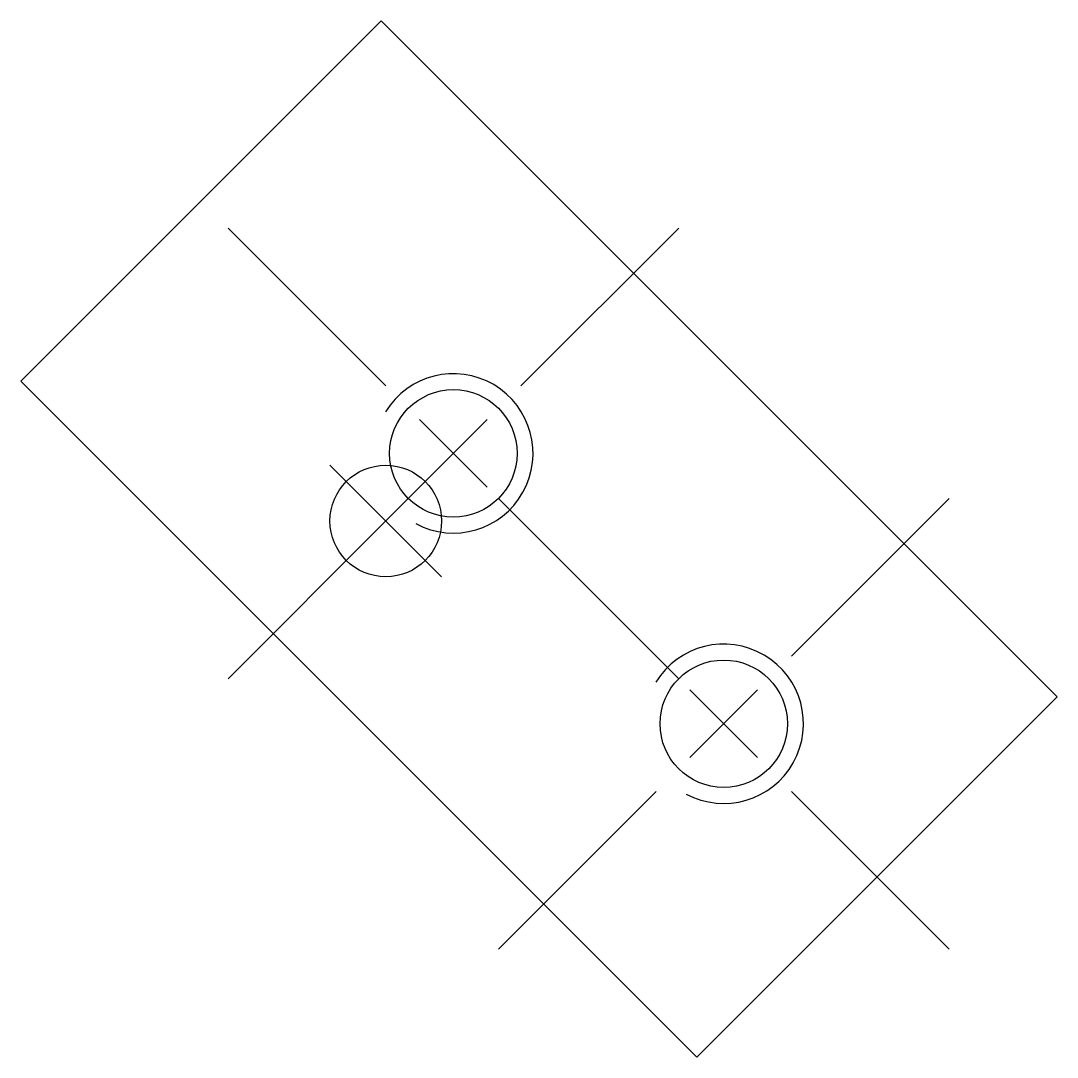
# Model space of a CAD drawing. Extents: x -133 to 132, y 838 to 1102.
# Drawn here: x -132.61 to -100.08, y 1069.8 to 1102.33 of the extents above.
import ezdxf

# ---------------------------------------------------------------- set-up
doc = ezdxf.new("R2010")
doc.units = 0
doc.header["$MEASUREMENT"] = 0
doc.layers.get('0').update_dxf_attribs({"linetype": 'CONTINUOUS'})
doc.layers.add('$PARTREF_BOM', color=7, linetype='CONTINUOUS')
doc.styles.get("Standard").update_dxf_attribs({"font": 'txt.shx', "bigfont": 'chineset.shx'})

# ---------------------------------------------------------------- blocks, each defined once
blk = doc.blocks.new('PARTREF')
at = {"layer": '$PARTREF_BOM', "color": 2}
for p, q in [((-1.75, -1.75), (1.75, 1.75)), ((-1.75, 1.75), (1.75, -1.75))]:
    blk.add_line(p, q, dxfattribs=at)
blk.add_circle((0, 0), 1.75, dxfattribs=at)
at = {"layer": '$PARTREF_BOM', "color": 2, "flags": 1}
for tag, p in [('TAG15', (5.594, -4.742)), ('TAG5', (-16.086, -4.95)), ('TAG10', (-5.651, -4.998)), ('TAG4', (-16.086, -8.95)), ('TAG9', (-5.651, -8.998)), ('TAG14', (5.594, -8.742)), ('TAG13', (5.594, -12.742)), ('TAG3', (-16.086, -12.95)), ('TAG8', (-5.651, -12.998)), ('TAG12', (5.594, -16.742)), ('TAG2', (-16.086, -16.95)), ('TAG7', (-5.651, -16.998)), ('TAG1', (-16.086, -20.95)), ('TAG6', (-5.651, -20.998)), ('TAG11', (5.594, -20.742))]:
    blk.add_attdef(tag, p, '', height=2.5, dxfattribs=at)

msp = doc.modelspace()

# ---------------------------------------------------------------- linework, layer by layer
at = {"color": 7, "linetype": 'CONTINUOUS'}
for p, q in [((-121.293, 1102.332), (-132.607, 1091.018)), ((-121.293, 1102.332), (-100.08, 1081.118)), ((-121.152, 1090.876), (-126.102, 1095.826)), ((-116.909, 1090.876), (-111.959, 1095.826)), ((-132.607, 1091.018), (-111.394, 1069.805)), ((-120.091, 1087.694), (-117.97, 1089.816)), ((-120.091, 1089.816), (-117.97, 1087.694)), ((-112.666, 1082.391), (-117.616, 1087.341)), ((-108.424, 1082.391), (-103.474, 1087.341)), ((-121.152, 1086.634), (-126.102, 1081.684)), ((-116.909, 1086.634), (-111.959, 1081.684)), ((-111.606, 1079.209), (-109.485, 1081.331)), ((-111.606, 1081.331), (-109.485, 1079.209)), ((-100.08, 1081.118), (-111.394, 1069.805)), ((-112.666, 1078.149), (-117.616, 1073.199)), ((-108.424, 1078.149), (-103.474, 1073.199))]:
    msp.add_line(p, q, dxfattribs=at)
for centre in [(-119.03, 1088.755), (-110.545, 1080.27)]:
    msp.add_circle(centre, 2, dxfattribs=at)
for centre in [(-119.03, 1088.755), (-110.545, 1080.27)]:
    msp.add_arc(centre, 2.5, 241.8685, 148.4699, dxfattribs=at)

# ---------------------------------------------------------------- block references
at = {"color": 7}
msp.add_blockref('PARTREF', (-121.152, 1086.634), dxfattribs=at)

doc.saveas('drawing.dxf')
